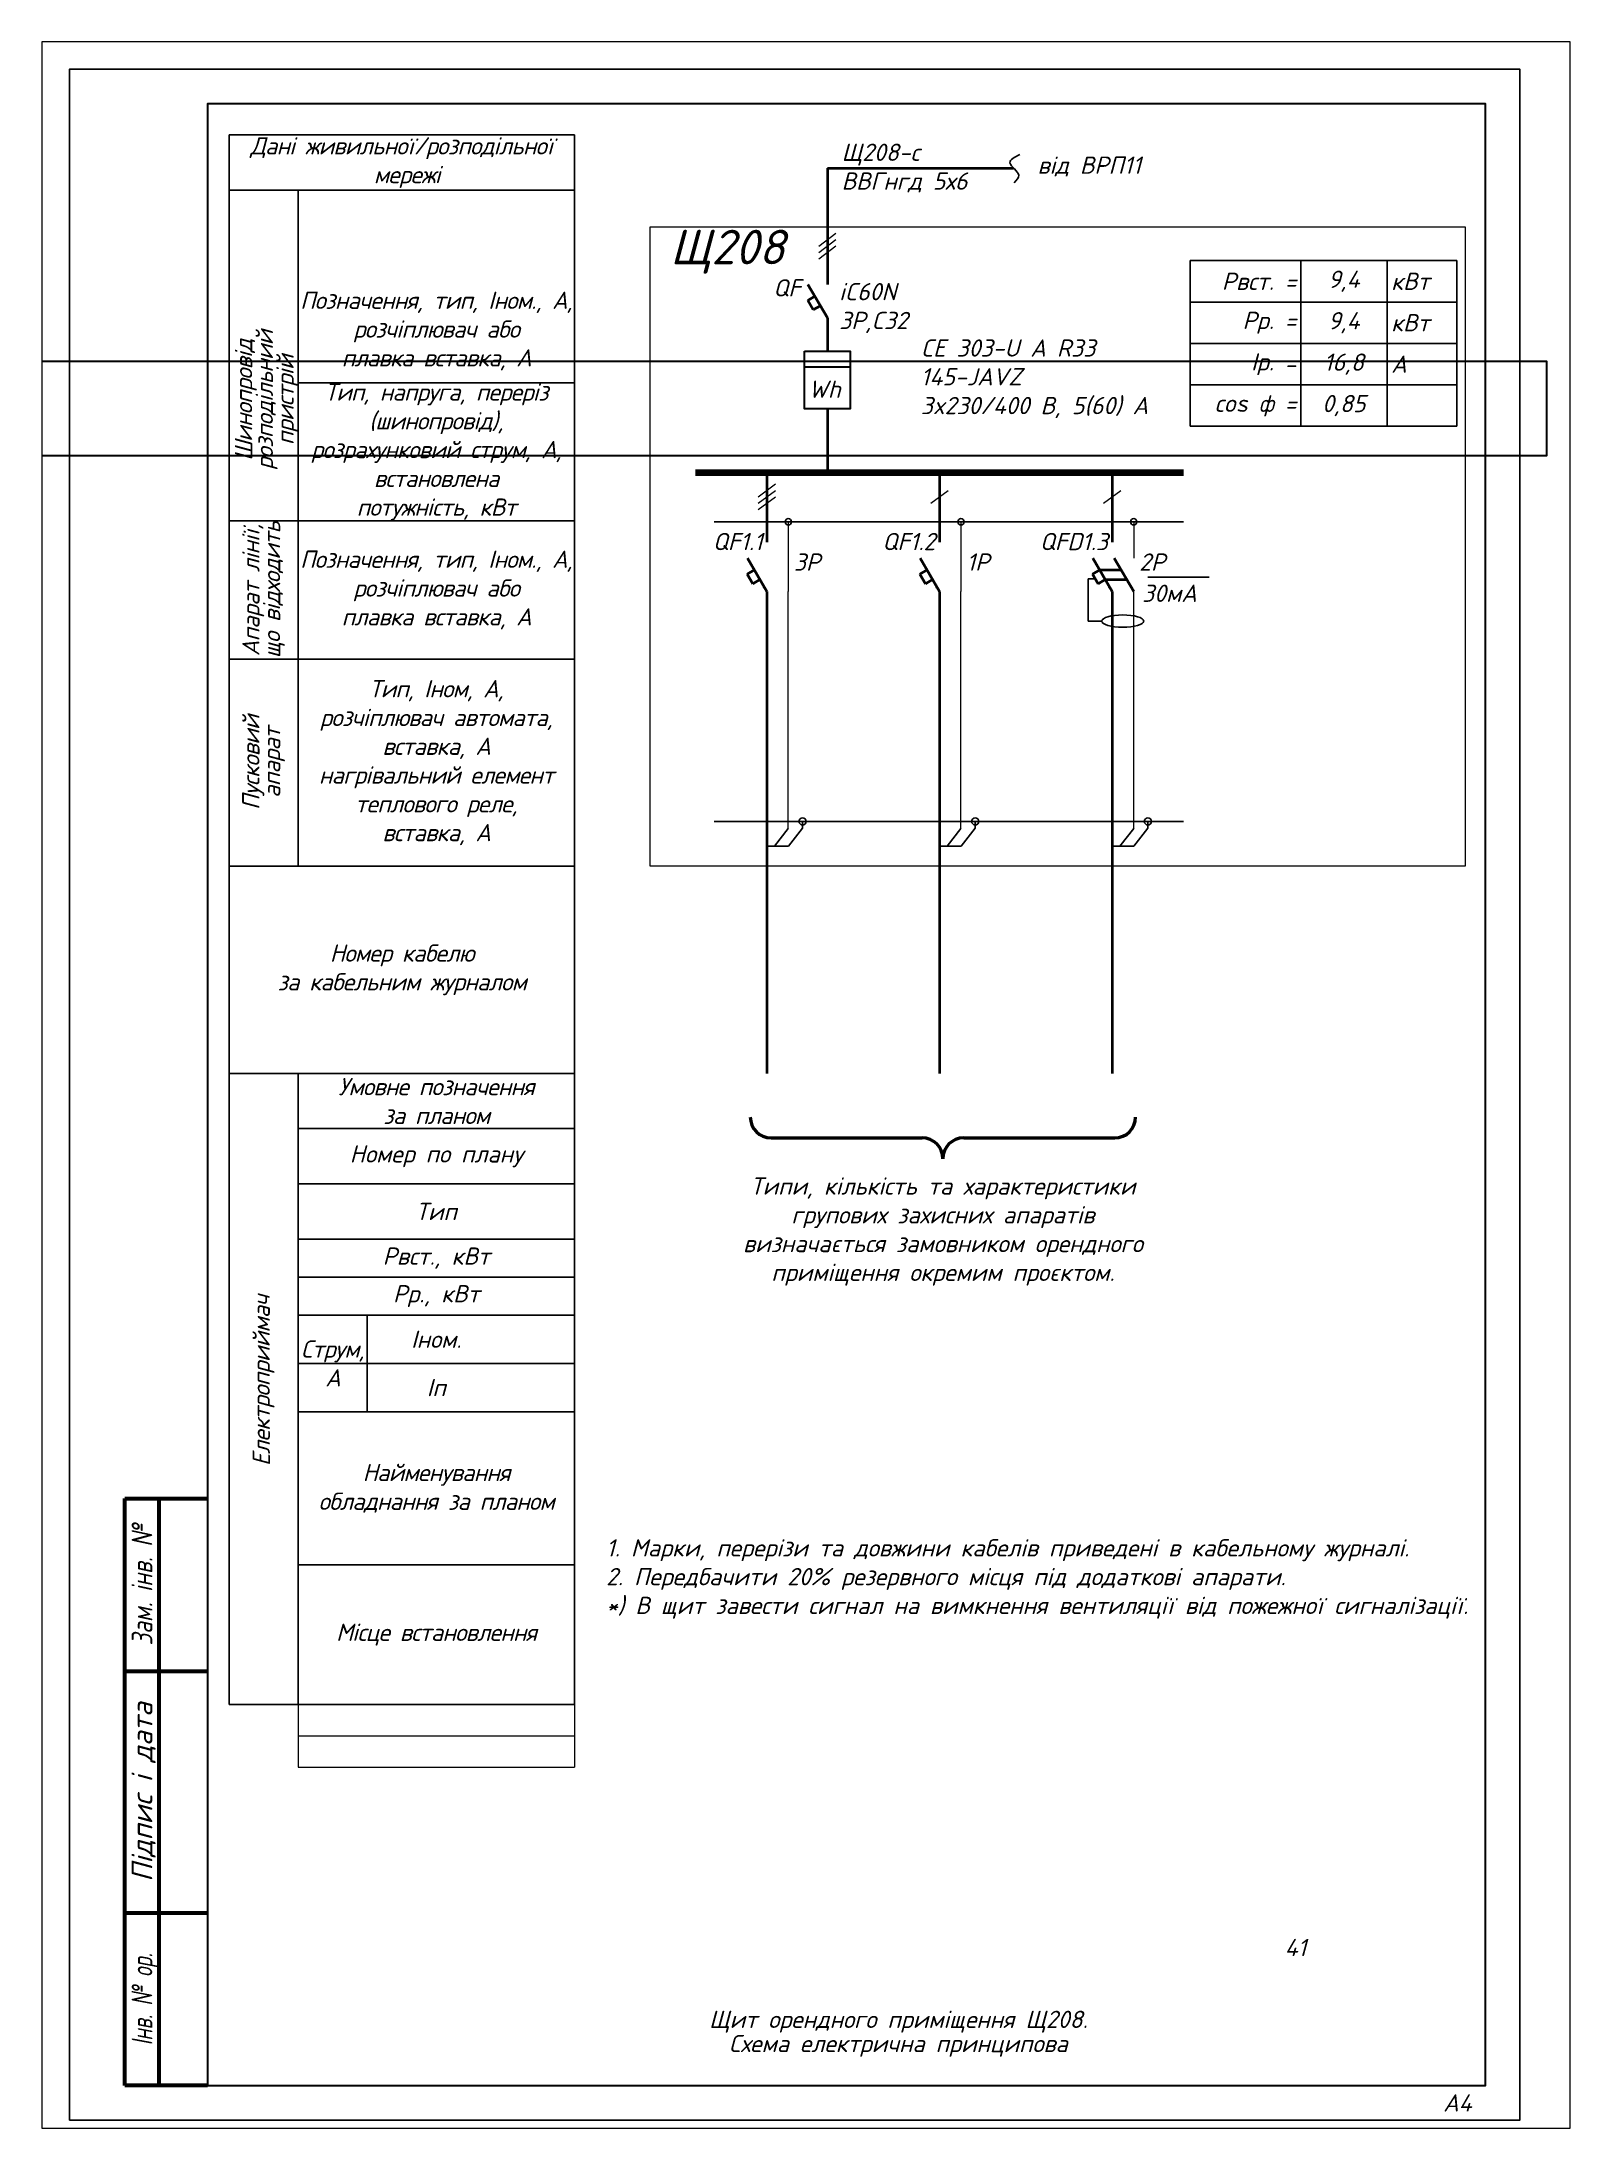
# Paper-space layout 'арк.41_Щ208_а4' of a CAD drawing. Header units: millimetres. Extents: x -4 to 217, y -1 to 301.
# The model-space entities are those that its viewports show. They can reach past a viewport. Long polylines and large blocks are cut down to what shows.
import ezdxf
from ezdxf.enums import TextEntityAlignment as Align

# ---------------------------------------------------------------- set-up
doc = ezdxf.new("R2010")
doc.units = ezdxf.units.MM
doc.linetypes.add('DASHDOTX2', pattern=[2, 1, -0.5, 0, -0.5])
doc.linetypes.add('DASHED', pattern=[9.525, 6.35, -3.175])
doc.layers.get('Defpoints').update_dxf_attribs({"color": 4})
doc.styles.add('GOST 2.304', font='isocpeui.ttf')
doc.styles.add('ГОСТ 2.304', font='isocpeui.ttf')
doc.styles.add('СГЕНЕРИР_СТИЛЬ_7', font='isocpeui.ttf')

# ---------------------------------------------------------------- blocks, each defined once
blk = doc.blocks.new('*T184')
at = {"color": 0, "linetype": 'ByBlock', "lineweight": -2, "transparency": 16777216}
for p, q in [((0, 0), (4000, 0)), ((0, 0), (0, -8340)), ((4000, 0), (4000, -8340)), ((0, -800), (4000, -800)), ((0, -1600), (4000, -1600)), ((0, -2150), (4000, -2150)), ((0, -2700), (4000, -2700)), ((0, -3400), (4000, -3400)), ((0, -4100), (4000, -4100)), ((0, -6315), (4000, -6315)), ((0, -8340), (4000, -8340))]:
    blk.add_line(p, q, dxfattribs=at)
at = {"layer": 'Defpoints', "color": 8, "linetype": 'ByBlock', "lineweight": 0, "transparency": 16777216}
for p, q in [((0, -8340), (0, -9247)), ((4000, -8340), (4000, -9247)), ((0, -8794), (4000, -8794)), ((0, -9247), (4000, -9247))]:
    blk.add_line(p, q, dxfattribs=at)
at = {"color": 0, "transparency": 16777216, "char_height": 250, "width": 3880, "attachment_point": 5, "style": 'ГОСТ 2.304'}
for s, insert in [('Номер по плану', (2000, -400)), ('Тип', (2000, -1200)), ('Рвст., кВт', (2000, -1875)), ('Рр., кВт', (2000, -2425)), ('Іном.', (2000, -3050)), ('Іп', (2000, -3750)), ('{\\T0.95;\\C7;Найменування обладнання за планом}', (2000, -5208)), ('{\\T0.95;\\C7;Місце встановлення}', (2000, -7328))]:
    blk.add_mtext(s, dxfattribs=dict(at, insert=insert))
blk = doc.blocks.new('*T185')
at = {"color": 0, "linetype": 'ByBlock', "lineweight": -2, "transparency": 16777216}
for p, q in [((0, 0), (3860, 0)), ((0, 0), (0, -2400)), ((1600, 0), (1600, -2400)), ((2850, 0), (2850, -2400)), ((3860, 0), (3860, -2400)), ((0, -600), (3860, -600)), ((0, -1200), (3860, -1200)), ((0, -1800), (3860, -1800)), ((0, -2400), (1600, -2400)), ((2850, -2400), (3860, -2400))]:
    blk.add_line(p, q, dxfattribs=at)
at = {"color": 0, "lineweight": -2, "transparency": 16777216}
blk.add_line((1600, -2400), (2850, -2400), dxfattribs=at)
at = {"color": 0, "transparency": 16777216, "char_height": 250, "style": 'ГОСТ 2.304'}
for s, insert, width, attachment_point in [('Рвст. =', (1540, -300), 1480, 6), ('9,4', (2225, -300), 1130, 5), ('кВт', (2910, -300), 890, 4), ('Рр. =', (1540, -900), 1480, 6), ('9,4', (2225, -900), 1130, 5), ('кВт', (2910, -900), 890, 4), ('Ір. =', (1540, -1500), 1480, 6), ('16,8', (2225, -1500), 1130, 5), ('А', (2910, -1500), 890, 4), ('сos ф =', (1540, -2100), 1480, 6), ('0,85', (2225, -2100), 1130, 5)]:
    blk.add_mtext(s, dxfattribs=dict(at, insert=insert, width=width, attachment_point=attachment_point))
blk = doc.blocks.new('*U160')
at = {"color": 0, "lineweight": 40}
for p, q in [((0, 0), (0, -1005)), ((-284, -1468), (-180, -1408)), ((-204, -1607), (-284, -1468)), ((0, -1720), (-280, -1240)), ((-100, -1547), (-204, -1607))]:
    blk.add_line(p, q, dxfattribs=at)
at = {"color": 0, "lineweight": 13}
for p, q in [((-124, -348), (124, -163)), ((-124, -441), (124, -256)), ((-124, -533), (124, -348))]:
    blk.add_line(p, q, dxfattribs=at)
at = {"color": 0, "lineweight": 9}
for p, q in [((311, -711), (311, -1240)), ((311, -1240), (311, -1720)), ((311, -2461), (311, -1720)), ((311, -2941), (311, -2461)), ((311, -5151), (311, -2941))]:
    blk.add_line(p, q, dxfattribs=at)
at = {"lineweight": 40}
for p, q in [((0, -1720), (0, -2226)), ((0, -2226), (0, -2941)), ((0, -2941), (0, -4529))]:
    blk.add_line(p, q, dxfattribs=at)
at = {"color": 0}
blk.add_circle((311, -711), 46.3, dxfattribs=at)
at = {"color": 0, "lineweight": 40}
blk.add_point((-37, -1659), dxfattribs=at)
at = {"style": 'ГОСТ 2.304'}
blk.add_attdef('QF', text='', height=250, dxfattribs=at).set_placement((-61, -997), align=Align.MIDDLE_RIGHT)
at = {"lineweight": 50, "style": 'ГОСТ 2.304'}
for tag, p in [('ТYPE', (369, -1046)), ('CURRENT', (391, -1419))]:
    blk.add_attdef(tag, p, '', height=250, dxfattribs=at)
blk = doc.blocks.new('*U161')
at = {"color": 0, "lineweight": 40}
for p, q in [((0, 0), (0, -1005)), ((-284, -1468), (-180, -1408)), ((-204, -1607), (-284, -1468)), ((0, -1720), (-280, -1240)), ((-100, -1547), (-204, -1607))]:
    blk.add_line(p, q, dxfattribs=at)
at = {"color": 0, "lineweight": 13}
blk.add_line((-124, -441), (124, -256), dxfattribs=at)
at = {"color": 0, "lineweight": 9}
for p, q in [((311, -711), (311, -1240)), ((311, -1240), (311, -1720)), ((311, -2461), (311, -1720)), ((311, -2941), (311, -2461)), ((311, -5151), (311, -2941))]:
    blk.add_line(p, q, dxfattribs=at)
at = {"lineweight": 40}
for p, q in [((0, -1720), (0, -2226)), ((0, -2226), (0, -2941)), ((0, -2941), (0, -4529))]:
    blk.add_line(p, q, dxfattribs=at)
at = {"color": 0}
blk.add_circle((311, -711), 46.3, dxfattribs=at)
at = {"color": 0, "lineweight": 40}
blk.add_point((-37, -1659), dxfattribs=at)
at = {"style": 'ГОСТ 2.304'}
blk.add_attdef('QF', text='', height=250, dxfattribs=at).set_placement((-61, -997), align=Align.MIDDLE_RIGHT)
at = {"lineweight": 50, "style": 'ГОСТ 2.304'}
for tag, p in [('ТYPE', (369, -1046)), ('CURRENT', (391, -1419))]:
    blk.add_attdef(tag, p, '', height=250, dxfattribs=at)
blk = doc.blocks.new('*U159')
at = {"color": 0, "lineweight": 40}
for p, q in [((0, 0), (0, -1005)), ((-284, -1468), (-180, -1408)), ((-204, -1607), (-284, -1468)), ((0, -1720), (-280, -1240)), ((-181, -1409), (130, -1409)), ((311, -1720), (31, -1240)), ((-100, -1547), (-204, -1607)), ((-100, -1547), (210, -1547))]:
    blk.add_line(p, q, dxfattribs=at)
at = {"color": 0, "lineweight": 13}
blk.add_line((-124, -441), (124, -256), dxfattribs=at)
at = {"color": 0, "lineweight": 9}
for p, q in [((311, -711), (311, -1240)), ((311, -2461), (311, -1720)), ((311, -2941), (311, -2461)), ((311, -5151), (311, -2941))]:
    blk.add_line(p, q, dxfattribs=at)
at = {"lineweight": 40}
for p, q in [((0, -1720), (0, -2226)), ((0, -2226), (0, -2941)), ((0, -2941), (0, -4529))]:
    blk.add_line(p, q, dxfattribs=at)
blk.add_line((516, -1512), (1402, -1512))
at = {"color": 0}
blk.add_lwpolyline([(-151, -2149), (-346, -2149), (-346, -1537), (-244, -1537)], dxfattribs=at)
blk.add_circle((311, -711), 46.3, dxfattribs=at)
blk.add_ellipse((153, -2149), major_axis=(-304, 0), ratio=0.29336, dxfattribs=at)
at = {"color": 0, "lineweight": 40}
blk.add_point((-37, -1659), dxfattribs=at)
at = {"style": 'ГОСТ 2.304'}
blk.add_attdef('QF', text='', height=250, dxfattribs=at).set_placement((-61, -997), align=Align.MIDDLE_RIGHT)
at = {"lineweight": 50, "style": 'ГОСТ 2.304'}
for tag, p in [('ТYPE', (369, -1046)), ('CURRENT', (391, -1419)), ('D_CURRENT', (432, -1871))]:
    blk.add_attdef(tag, p, '', height=250, dxfattribs=at)
blk = doc.blocks.new('Рамка А4 верт')
at = {"linetype": 'Continuous', "lineweight": 60}
for p, q in [((8, 5), (8, 90)), ((8, 90), (20, 90)), ((13, 5), (13, 90)), ((8, 65), (20, 65)), ((8, 30), (20, 30)), ((20, 5), (8, 5))]:
    blk.add_line(p, q, dxfattribs=at)
at = {"lineweight": 30, "ltscale": 100}
blk.add_lwpolyline([(20, 5), (205, 5), (205, 292), (20, 292)], close=True, dxfattribs=at)
at = {"layer": 'Defpoints', "ltscale": 100}
blk.add_lwpolyline([(0, 0), (210, 0), (210, 297), (0, 297)], close=True, dxfattribs=at)
at = {"linetype": 'Continuous', "lineweight": 25, "style": 'СГЕНЕРИР_СТИЛЬ_7'}
for s, width, p in [('Зам. інв. №', 0.8, (10.5, 77.5)), ('Інв. № ор.', 0.7, (10.5, 17.5))]:
    blk.add_text(s, height=3, rotation=90, dxfattribs=dict(at, width=width)).set_placement(p, align=Align.MIDDLE_CENTER)
blk.add_text('Підпис і дата', height=3, rotation=90, dxfattribs=at).set_placement((10.5, 47.5), align=Align.MIDDLE_CENTER)
at = {"linetype": 'Continuous', "style": 'ГОСТ 2.304'}
blk.add_text('А4', height=2.5, dxfattribs=at).set_placement((198.88, 1.24))

msp = doc.modelspace()

# ---------------------------------------------------------------- linework, layer by layer
at = {"ltscale": 200}
msp.add_line((334587, -125902), (339587, -125902), dxfattribs=at)
at = {"color": 7, "ltscale": 200}
for p, q in [((334587, -125902), (334587, -148632)), ((339587, -148392), (339587, -125902)), ((334587, -126702), (339587, -126702)), ((335587, -126702), (335587, -131492)), ((335587, -129492), (339587, -129492)), ((334587, -131492), (339587, -131492)), ((335587, -131492), (335587, -133492)), ((334587, -133492), (339587, -133492)), ((335587, -133492), (335587, -136492)), ((334587, -136492), (339587, -136492)), ((334587, -139492), (339587, -139492)), ((335587, -139492), (335587, -148392)), ((335587, -140292), (339587, -140292)), ((335587, -141092), (339587, -141092)), ((335587, -141892), (339587, -141892)), ((335587, -142992), (339587, -142992)), ((336587, -142992), (336587, -144392)), ((336587, -143692), (339587, -143692)), ((335587, -144392), (339587, -144392)), ((334587, -148632), (335587, -148632))]:
    msp.add_line(p, q, dxfattribs=at)
at = {"lineweight": 40, "ltscale": 200}
for q in [(345946, -126381), (343249, -128069)]:
    msp.add_line((343249, -126381), q, dxfattribs=at)
at = {"color": 0, "lineweight": 13, "ltscale": 200}
for p, q in [((343125, -127511), (343373, -127325)), ((343125, -127602), (343373, -127417)), ((343125, -127694), (343373, -127509))]:
    msp.add_line(p, q, dxfattribs=at)
at = {"color": 0, "lineweight": 40, "ltscale": 200}
for p, q in [((343249, -128549), (342969, -128069)), ((342965, -128297), (343069, -128237)), ((343045, -128436), (342965, -128297)), ((343149, -128376), (343045, -128436)), ((343249, -129867), (343249, -130793))]:
    msp.add_line(p, q, dxfattribs=at)
at = {"color": 7, "lineweight": 30, "ltscale": 200}
msp.add_line((342919, -129262), (343579, -129262), dxfattribs=at)
at = {"color": 0, "linetype": 'DASHDOTX2', "ltscale": 200}
for p, q in [((341610, -131504), (348406, -131504)), ((341610, -135843), (348406, -135843))]:
    msp.add_line(p, q, dxfattribs=at)
at = {"lineweight": 40, "ltscale": 300}
for p, q in [((342373, -135322), (342373, -139492)), ((344873, -135322), (344873, -139492)), ((347373, -135322), (347373, -139492))]:
    msp.add_line(p, q, dxfattribs=at)
at = {"color": 0, "ltscale": 300}
for p, q in [((342684, -135944), (342486, -136203)), ((342687, -136203), (342890, -135943)), ((342890, -135943), (342890, -135843)), ((345184, -135944), (344986, -136203)), ((345187, -136203), (345390, -135943)), ((345390, -135943), (345390, -135843)), ((347684, -135944), (347486, -136203)), ((347687, -136203), (347890, -135943)), ((347890, -135943), (347890, -135843)), ((342364, -136203), (342687, -136203)), ((344864, -136203), (345187, -136203)), ((347364, -136203), (347687, -136203))]:
    msp.add_line(p, q, dxfattribs=at)
at = {"linetype": 'DASHED', "lineweight": 18, "ltscale": 50}
msp.add_lwpolyline([(340684, -127232), (352481, -127232), (352481, -136492), (340684, -136492)], close=True, dxfattribs=at)
at = {"color": 0, "lineweight": 40, "ltscale": 200}
msp.add_lwpolyline([(343249, -128549), (343249, -129034)], dxfattribs=at)
at = {"color": 2, "lineweight": 30}
msp.add_lwpolyline([(292054, -129178), (353660, -129178), (353660, -130551), (292054, -130551)], close=True, dxfattribs=at)
at = {"color": 7, "lineweight": 30, "ltscale": 50}
msp.add_lwpolyline([(342919, -129034), (343579, -129034), (343579, -129867), (342919, -129867)], close=True, dxfattribs=at)
at = {"color": 0, "lineweight": 40, "ltscale": 100, "const_width": 100}
msp.add_lwpolyline([(341339, -130793), (348406, -130793)], dxfattribs=at)
at = {"lineweight": 50, "ltscale": 100}
for points in [[(342434, -140426), (344621, -140426)], [(345223, -140426), (347410, -140426)]]:
    msp.add_lwpolyline(points, dxfattribs=at)
at = {"color": 0}
for centre in [(342890, -135843), (345390, -135843), (347890, -135843)]:
    msp.add_circle(centre, 51.8, dxfattribs=at)
at = {"lineweight": 50}
for centre, start, end in [((342434, -140125), 180, 270), ((347410, -140125), 270, 0), ((344621, -140727), 0, 90), ((345223, -140727), 90, 180)]:
    msp.add_arc(centre, 301, start, end, dxfattribs=at)
msp.add_spline([(346036, -126183), (345892, -126305), (346020, -126486), (345956, -126593)], degree=3)

# ---------------------------------------------------------------- block references
at = {"xscale": 100, "yscale": 100, "zscale": 100}
msp.add_blockref('Рамка А4 верт', (332277, -154650), dxfattribs=at)
for name, p in [('*T185', (348502, -127721)), ('*T184', (335587, -140292))]:
    msp.add_blockref(name, p)
at = {"lineweight": 50}
for name, p, values in [('*U160', (342373, -130793), {'QF': 'QF1.1', 'CURRENT': '3P'}), ('*U161', (344873, -130793), {'QF': 'QF1.2', 'CURRENT': '1P'}), ('*U159', (347373, -130793), {'QF': 'QFD1.3', 'CURRENT': '2P', 'D_CURRENT': '30мА'})]:
    msp.add_blockref(name, p, dxfattribs=at).add_auto_attribs(values)

# ---------------------------------------------------------------- texts
at = {"color": 7, "lineweight": 40, "style": 'ГОСТ 2.304'}
msp.add_text('Wh', height=250, dxfattribs=at).set_placement((342977, -129709))
at = {"linetype": 'Continuous', "char_height": 250, "style": 'ГОСТ 2.304'}
for s, insert, width, attachment_point in [('{\\T0.95;Дані живильної/розподільної\\P мережі}', (337087, -126302), 5000, 5), ('{\\C7;від ВРП11}', (346292, -126359), 4000, 4)]:
    msp.add_mtext(s, dxfattribs=dict(at, insert=insert, width=width, attachment_point=attachment_point))
at = {"color": 7, "linetype": 'Continuous', "char_height": 250, "style": 'ГОСТ 2.304'}
for s, insert, width, attachment_point in [('{\\C256;Щ208-с\\P\\pt3000;ВВГнгд 5х6}', (343455, -126381), 4000, 4), ('{\\T0.95;Позначення, тип, Iном., А, розчіплювач або \\Pплавка вставка, А}', (337587, -128742), 4000, 5), ('{\\T0.95;Тип, напруга, переріз (шинопровід), розрахунковий струм, А, встановлена \\Pпотужність, кВт}', (337587, -130492), 4000, 5), ('{\\T0.95;Позначення, тип, Iном., А, розчіплювач або \\Pплавка вставка, А}', (337587, -132492), 4000, 5), ('{\\T0.95;Тип, Iном, А,\\Pрозчіплювач автомата,\\Pвставка, А\\Pнагрівальний елемент теплового реле,\\Pвставка, А}', (337587, -134992), 4000, 5), ('{\\T0.95;Номер кабелю \\Pза кабельним журналом}', (337087, -137992), 5000, 5), ('{\\T0.95;Умовне позначення \\Pза планом}', (337587, -139892), 4000, 5), ('{\\T0.95;Струм, А}', (336087, -143692), 1000, 5)]:
    msp.add_mtext(s, dxfattribs=dict(at, insert=insert, width=width, attachment_point=attachment_point))
at = {"color": 1, "linetype": 'Continuous', "attachment_point": 4, "style": 'ГОСТ 2.304'}
for s, insert, char_height, width in [('{\\C256;Щ208}', (340973, -127593), 500, 4000), ('{\\C7;QF}', (342465, -128116), 250, 562.36), ('{\\C7;iC60N\\P3P,C32}', (343420, -128409), 250, 4000)]:
    msp.add_mtext(s, dxfattribs=dict(at, insert=insert, char_height=char_height, width=width))
at = {"color": 7, "linetype": 'Continuous', "char_height": 250, "attachment_point": 5, "rotation": 90, "line_spacing_factor": 0.72, "style": 'ГОСТ 2.304'}
for s, insert, width in [('{\\T0.95;Шинопровід\\Pрозподільний \\Pпристрій}', (335132, -129742), 3500), ('{\\T0.95;Апарат лінії, що відходить}', (335087, -132492), 2000), ('{\\T0.95;Пусковий \\Pапарат}', (335087, -134992), 3000), ('{\\T0.95;Електроприймач}', (335087, -143942), 8900)]:
    msp.add_mtext(s, dxfattribs=dict(at, insert=insert, width=width))
at = {"ltscale": 100, "char_height": 250, "style": 'GOST 2.304'}
for s, width, insert, attachment_point in [('{\\C7;CE 303-U A R33 145-JAVZ\\P3x230/400 В, 5(60) А}', 3620.55, (344601, -128862, 0), 1), ('Типи, кількість та характеристики групових захисних апаратів визначається замовником орендного приміщення окремим проєктом.', 5842.68, (344922, -140998, 0), 2)]:
    msp.add_mtext_dynamic_manual_height_columns(s, width=width, gutter_width=1250, heights=[0], dxfattribs=dict(at, insert=insert, attachment_point=attachment_point))
at = {"lineweight": 15, "insert": (340046, -146238), "char_height": 250, "width": 12347.42, "attachment_point": 1, "style": 'ГОСТ 2.304'}
msp.add_mtext('{\\C7;1. Марки, перерізи та довжини кабелів приведені в кабельному журналі}.\\P{\\C7;2. Передбачити 20% резервного місця під додаткові апарати.\\P*) }В щит завести сигнал на вимкнення вентиляції від пожежної сигналізації.', dxfattribs=at)
at = {"linetype": 'Continuous', "lineweight": 25, "char_height": 250, "attachment_point": 5, "line_spacing_factor": 0.84, "style": 'GOST 2.304'}
for s, insert, width in [('{\\C7;41}', (350027, -152150), 1500), ('{\\C7;Щит орендного приміщення }Щ208{\\C7;. \\PСхема електрична принципова }', (344277, -153400), 7000)]:
    msp.add_mtext(s, dxfattribs=dict(at, insert=insert, width=width))

psp = doc.layouts.new('арк.41_Щ208_а4')

# ---------------------------------------------------------------- viewports
at = {"layer": 'Defpoints'}
psp.add_viewport(center=(106.55, 149.86), size=(221.3, 302.165), view_center_point=(342939.68, -139660.53), view_height=30216.548, dxfattribs=at)

doc.saveas('drawing.dxf')
